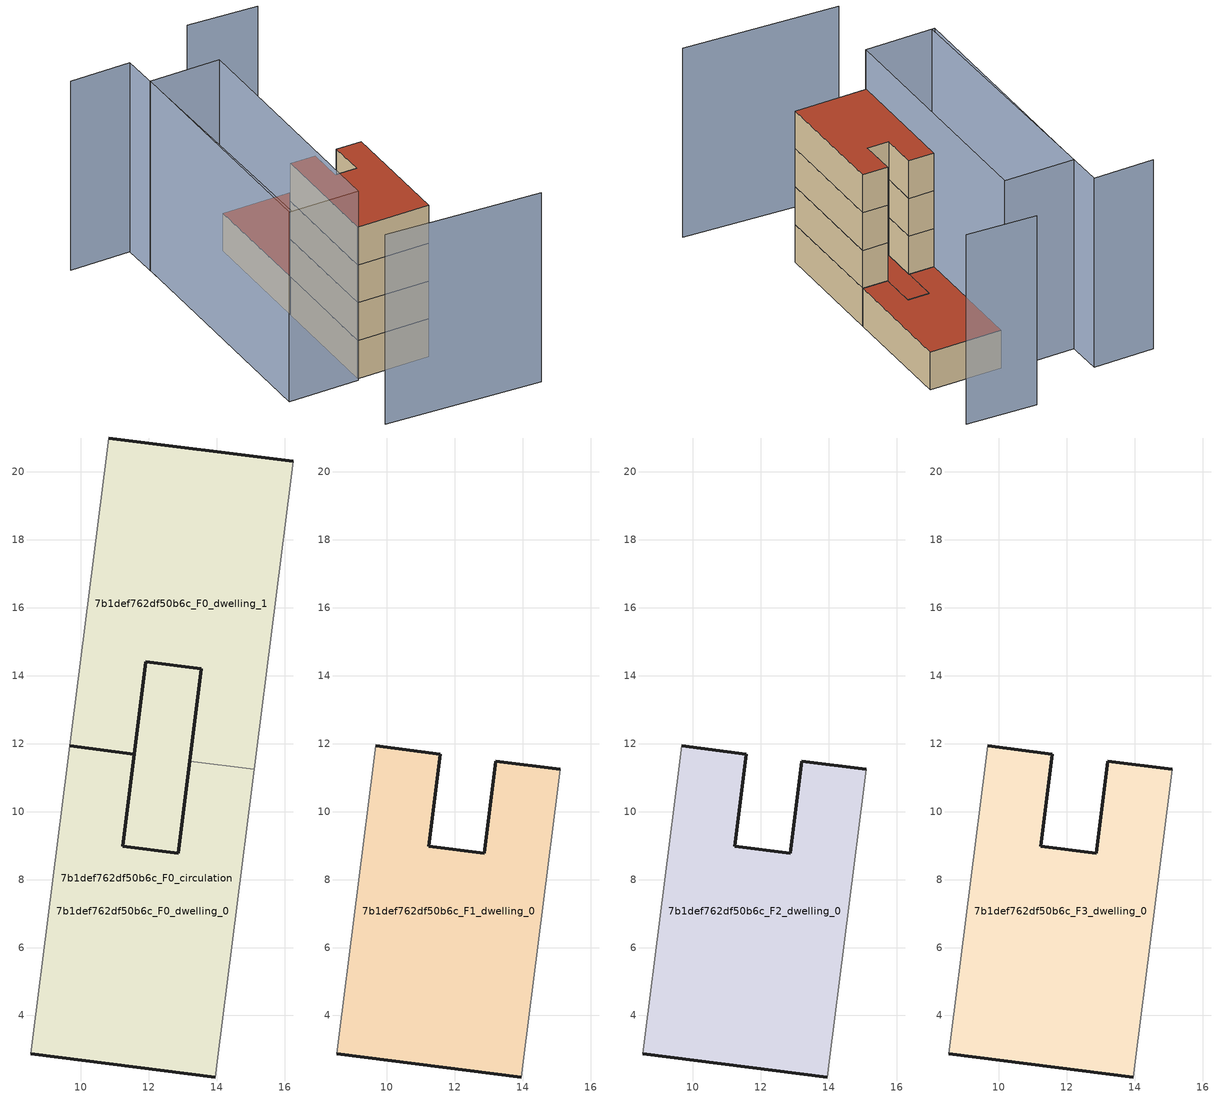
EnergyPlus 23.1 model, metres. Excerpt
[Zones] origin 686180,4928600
7b1def762df50b6c_F0_dwelling_0
 floor ground (EU_floor_Construction): 15.11,11.25 13.96,2.19 8.53,2.88 9.67,11.93 11.57,11.69 11.23,8.98 12.86,8.77 13.2,11.49 z0; 13.55,14.21 13.2,11.49 12.86,8.77 11.23,8.98 11.92,14.41 z0
 wall outside (EU_wall_Construction): 13.2,11.49 12.86,8.77 11.23,8.98 11.57,11.69 9.67,11.93 / 8.53,2.88 13.96,2.19 z0:3
 wall adiabatic (EU_wall_Construction): 13.96,2.19 15.11,11.25 / 9.67,11.93 8.53,2.88 z0:3
 wall to 7b1def762df50b6c_F0_dwelling_1 (EU_wall_Construction): 15.11,11.25 13.2,11.49 z0:3
 roof outside (EU_floor_Construction): 12.86,8.77 13.2,11.49 13.55,14.21 11.92,14.41 11.23,8.98 z3
7b1def762df50b6c_F0_dwelling_1
 floor ground (EU_floor_Construction): 13.55,14.21 13.2,11.49 12.86,8.77 11.23,8.98 11.92,14.41 13.12,14.26 z0; 16.25,20.31 15.11,11.25 13.2,11.49 13.55,14.21 13.12,14.26 11.92,14.41 11.57,11.69 9.67,11.93 10.81,20.99 z0
 wall outside (EU_wall_Construction): 16.25,20.31 10.81,20.99 / 9.67,11.93 11.57,11.69 11.92,14.41 13.55,14.21 13.2,11.49 z0:3
 wall adiabatic (EU_wall_Construction): 10.81,20.99 9.67,11.93 / 15.11,11.25 16.25,20.31 z0:3
 roof outside (EU_roof_Construction): 12.86,8.77 13.2,11.49 13.55,14.21 13.12,14.26 11.92,14.41 11.23,8.98 z3; 15.11,11.25 16.25,20.31 10.81,20.99 9.67,11.93 11.57,11.69 11.92,14.41 13.12,14.26 13.55,14.21 13.2,11.49 z3
7b1def762df50b6c_F0_circulation
 floor ground (EU_floor_Construction): 15.11,11.25 13.96,2.19 8.53,2.88 9.67,11.93 11.57,11.69 11.23,8.98 12.86,8.77 13.2,11.49 z0; 13.55,14.21 13.2,11.49 12.86,8.77 11.23,8.98 11.92,14.41 13.12,14.26 z0; 16.25,20.31 15.11,11.25 13.2,11.49 13.55,14.21 13.16,14.25 11.92,14.41 11.57,11.69 9.67,11.93 10.81,20.99 z0
 wall outside (EU_wall_Construction): 13.55,14.21 11.92,14.41 11.23,8.98 12.86,8.77 13.55,14.21 z0:3
 roof outside (EU_roof_Construction): 12.86,8.77 13.2,11.49 13.55,14.21 13.12,14.26 11.92,14.41 11.23,8.98 z3; 13.96,2.19 15.11,11.25 13.2,11.49 12.86,8.77 11.23,8.98 11.57,11.69 9.67,11.93 8.53,2.88 z3; 15.11,11.25 16.25,20.31 10.81,20.99 9.67,11.93 11.57,11.69 11.92,14.41 13.16,14.25 13.55,14.21 13.2,11.49 z3
7b1def762df50b6c_F1_dwelling_0
 floor to 7b1def762df50b6c_F0_dwelling_0 (EU_floor_Construction): 15.11,11.25 13.96,2.19 8.53,2.88 9.67,11.93 11.57,11.69 11.23,8.98 12.86,8.77 13.2,11.49 z3
 wall outside (EU_wall_Construction): 15.11,11.25 13.2,11.49 12.86,8.77 11.23,8.98 11.57,11.69 9.67,11.93 / 8.53,2.88 13.96,2.19 z3:6
 wall adiabatic (EU_wall_Construction): 13.96,2.19 15.11,11.25 / 9.67,11.93 8.53,2.88 z3:6
7b1def762df50b6c_F2_dwelling_0
 floor to 7b1def762df50b6c_F1_dwelling_0 (EU_floor_Construction): 15.11,11.25 13.96,2.19 8.53,2.88 9.67,11.93 11.57,11.69 11.23,8.98 12.86,8.77 13.2,11.49 z6
 wall outside (EU_wall_Construction): 15.11,11.25 13.2,11.49 12.86,8.77 11.23,8.98 11.57,11.69 9.67,11.93 / 8.53,2.88 13.96,2.19 z6:9
 wall adiabatic (EU_wall_Construction): 13.96,2.19 15.11,11.25 / 9.67,11.93 8.53,2.88 z6:9
7b1def762df50b6c_F3_dwelling_0
 floor to 7b1def762df50b6c_F2_dwelling_0 (EU_floor_Construction): 15.11,11.25 13.96,2.19 8.53,2.88 9.67,11.93 11.57,11.69 11.23,8.98 12.86,8.77 13.2,11.49 z9
 wall outside (EU_wall_Construction): 15.11,11.25 13.2,11.49 12.86,8.77 11.23,8.98 11.57,11.69 9.67,11.93 / 8.53,2.88 13.96,2.19 z9:12
 wall adiabatic (EU_wall_Construction): 13.96,2.19 15.11,11.25 / 9.67,11.93 8.53,2.88 z9:12
 roof outside (EU_roof_Construction): 13.96,2.19 15.11,11.25 13.2,11.49 12.86,8.77 11.23,8.98 11.57,11.69 9.67,11.93 8.53,2.88 z12
shading: 6.61,-2.75 18.13,-4.79 / 1.24,25.14 5.8,24.63 / 5.8,24.63 3.4,3.34 / 16.87,25.13 11.64,26.05 / 10.77,21.31 8.42,2.67 / 8.42,2.67 3.14,3.33 / 3.14,3.33 5.5,21.97 / 5.5,21.97 10.77,21.31 z0:15
[Building]
EU S2 Campaign: North Axis=0; Terrain=City; Solar Distribution=FullExterior
[Site:Location]
Bologna: Latitude=44.5; Longitude=11.25; Time Zone=1; Elevation=37
[SizingPeriod:WeatherFileDays]
AnnualSizingPeriod: Begin Month=1; Begin Day of Month=1; End Month=12; End Day of Month=31; Day of Week for Start Day=Monday; Use Weather File Daylight Saving Period=No; Use Weather File Rain and Snow Indicators=No
[MATERIAL]
EU_InternalMass_Material: Roughness=MediumRough; Thickness=0.1; Conductivity=1; Density=1800; Specific Heat=900; Thermal Absorptance=0.9; Solar Absorptance=0.7; Visible Absorptance=0.7
[MATERIAL:NOMASS] Roughness=MediumRough; Thermal Absorptance=0.9; Solar Absorptance=0.7; Visible Absorptance=0.7
Name | Thermal Resistance
EU_wall_NoMass | 0.937881
EU_roof_NoMass | 0.548572
EU_floor_NoMass | 0.71348
[CONSTRUCTION]
EU_wall_Construction: EU_wall_NoMass
EU_roof_Construction: EU_roof_NoMass
EU_floor_Construction: EU_floor_NoMass
EU_InternalMass_Construction: EU_InternalMass_Material
[ZONE] Type=1; Multiplier=1; Ceiling Height=autocalculate; Floor Area=autocalculate; Part of Total Floor Area=Yes
Name | Volume
7b1def762df50b6c_F0_dwelling_0 | 163.575
7b1def762df50b6c_F1_dwelling_0; 7b1def762df50b6c_F2_dwelling_0; 7b1def762df50b6c_F3_dwelling_0 | 136.562
7b1def762df50b6c_F0_dwelling_1 | 163.578
7b1def762df50b6c_F0_circulation | 300.14
[INTERNALMASS] Construction=EU_InternalMass_Construction
Name | Zone or ZoneList | Surface Area
7b1def762df50b6c_F0_dwelling_0_EU_InternalMass | 7b1def762df50b6c_F0_dwelling_0 | 45.521
7b1def762df50b6c_F0_dwelling_1_EU_InternalMass | 7b1def762df50b6c_F0_dwelling_1 | 45.521
7b1def762df50b6c_F1_dwelling_0_EU_InternalMass | 7b1def762df50b6c_F1_dwelling_0 | 100.046
7b1def762df50b6c_F2_dwelling_0_EU_InternalMass | 7b1def762df50b6c_F2_dwelling_0 | 100.046
7b1def762df50b6c_F3_dwelling_0_EU_InternalMass | 7b1def762df50b6c_F3_dwelling_0 | 100.046
[OTHEREQUIPMENT] Fuel Type=Electricity; Design Level Calculation Method=Watts/Area; Power per Zone Floor Area=1; Fraction Latent=0; Fraction Radiant=0; Fraction Lost=0; Carbon Dioxide Generation Rate=0; EndUse Subcategory=EU_Step8_InternalGains
Name | Zone or ZoneList or Space or SpaceList | Schedule
EU_Step8_InternalGain_7b1def762df50b6c_F0_dwelling_0_f000 | 7b1def762df50b6c_F0_dwelling_0 | EU_Step8_GainSchedule_7b1def762df50b6c_F0_dwelling_0_f000
EU_Step8_InternalGain_7b1def762df50b6c_F0_dwelling_1_f000 | 7b1def762df50b6c_F0_dwelling_1 | EU_Step8_GainSchedule_7b1def762df50b6c_F0_dwelling_1_f000
EU_Step8_InternalGain_7b1def762df50b6c_F1_dwelling_0_f000 | 7b1def762df50b6c_F1_dwelling_0 | EU_Step8_GainSchedule_7b1def762df50b6c_F1_dwelling_0_f000
EU_Step8_InternalGain_7b1def762df50b6c_F2_dwelling_0_f000 | 7b1def762df50b6c_F2_dwelling_0 | EU_Step8_GainSchedule_7b1def762df50b6c_F2_dwelling_0_f000
EU_Step8_InternalGain_7b1def762df50b6c_F3_dwelling_0_f000 | 7b1def762df50b6c_F3_dwelling_0 | EU_Step8_GainSchedule_7b1def762df50b6c_F3_dwelling_0_f000
[ZONEINFILTRATION:DESIGNFLOWRATE]
EU_Circulation_Infiltration_7b1def762df50b6c_F0_circulation: Zone or ZoneList or Space or SpaceList=7b1def762df50b6c_F0_circulation; Schedule=EU_AlwaysOn; Design Flow Rate Calculation Method=Flow/Area; Flow Rate per Floor Area=0.0005; Constant Term Coefficient=1; Temperature Term Coefficient=0; Velocity Term Coefficient=0; Velocity Squared Term Coefficient=0
[ZONEVENTILATION:DESIGNFLOWRATE] Schedule=EU_AlwaysOn; Design Flow Rate Calculation Method=AirChanges/Hour; Air Changes per Hour=0.687892; Ventilation Type=Natural; Fan Pressure Rise=0; Fan Total Efficiency=1; Constant Term Coefficient=1; Temperature Term Coefficient=0; Velocity Term Coefficient=0; Velocity Squared Term Coefficient=0; Minimum Indoor Temperature=-100; Maximum Indoor Temperature=100; Delta Temperature=-100; Minimum Outdoor Temperature=-100; Maximum Outdoor Temperature=100; Maximum Wind Speed=40
Name | Zone or ZoneList or Space or SpaceList
EU_ConstantAir_7b1def762df50b6c_F0_dwelling_0 | 7b1def762df50b6c_F0_dwelling_0
EU_ConstantAir_7b1def762df50b6c_F0_dwelling_1 | 7b1def762df50b6c_F0_dwelling_1
EU_ConstantAir_7b1def762df50b6c_F1_dwelling_0 | 7b1def762df50b6c_F1_dwelling_0
EU_ConstantAir_7b1def762df50b6c_F2_dwelling_0 | 7b1def762df50b6c_F2_dwelling_0
EU_ConstantAir_7b1def762df50b6c_F3_dwelling_0 | 7b1def762df50b6c_F3_dwelling_0
[HVACTEMPLATE:THERMOSTAT] Constant Heating Setpoint=20; Constant Cooling Setpoint=50
EU_HeatOnly_7b1def762df50b6c_F0_dwelling_0; EU_HeatOnly_7b1def762df50b6c_F0_dwelling_1; EU_HeatOnly_7b1def762df50b6c_F1_dwelling_0; EU_HeatOnly_7b1def762df50b6c_F2_dwelling_0; EU_HeatOnly_7b1def762df50b6c_F3_dwelling_0
[HVACTEMPLATE:ZONE:IDEALLOADSAIRSYSTEM] System Availability Schedule=EU_AlwaysOn; Maximum Heating Supply Air Temperature=50; Minimum Cooling Supply Air Temperature=13; Maximum Heating Supply Air Humidity Ratio=0.0156; Minimum Cooling Supply Air Humidity Ratio=0.0077; Heating Limit=NoLimit; Cooling Limit=NoLimit; Heating Availability Schedule=EU_AlwaysOn; Cooling Availability Schedule=EU_CoolingOff; Dehumidification Control Type=ConstantSensibleHeatRatio; Cooling Sensible Heat Ratio=0.7; Dehumidification Setpoint=60; Humidification Control Type=None; Humidification Setpoint=30; Outdoor Air Method=None; Outdoor Air Flow Rate per Person=0.00944; Outdoor Air Flow Rate per Zone Floor Area=0; Outdoor Air Flow Rate per Zone=0; Demand Controlled Ventilation Type=None; Outdoor Air Economizer Type=NoEconomizer; Heat Recovery Type=None; Sensible Heat Recovery Effectiveness=0.7; Latent Heat Recovery Effectiveness=0.65
Name | Template Thermostat
7b1def762df50b6c_F0_dwelling_0 | EU_HeatOnly_7b1def762df50b6c_F0_dwelling_0
7b1def762df50b6c_F0_dwelling_1 | EU_HeatOnly_7b1def762df50b6c_F0_dwelling_1
7b1def762df50b6c_F1_dwelling_0 | EU_HeatOnly_7b1def762df50b6c_F1_dwelling_0
7b1def762df50b6c_F2_dwelling_0 | EU_HeatOnly_7b1def762df50b6c_F2_dwelling_0
7b1def762df50b6c_F3_dwelling_0 | EU_HeatOnly_7b1def762df50b6c_F3_dwelling_0
[SIZING:ZONE] Zone Cooling Design Supply Air Temperature Input Method=SupplyAirTemperature; Zone Cooling Design Supply Air Temperature=13; Zone Heating Design Supply Air Temperature Input Method=SupplyAirTemperature; Zone Heating Design Supply Air Temperature=50; Zone Cooling Design Supply Air Humidity Ratio=0.008; Zone Heating Design Supply Air Humidity Ratio=0.008; Cooling Design Air Flow Method=DesignDay; Cooling Design Air Flow Rate=0; Cooling Minimum Air Flow per Zone Floor Area=0.000762; Cooling Minimum Air Flow=0; Cooling Minimum Air Flow Fraction=0.2; Heating Design Air Flow Method=DesignDay; Heating Design Air Flow Rate=0; Heating Maximum Air Flow per Zone Floor Area=0.002032; Heating Maximum Air Flow=0.141576; Heating Maximum Air Flow Fraction=0.3; Account for Dedicated Outdoor Air System=No; Dedicated Outdoor Air System Control Strategy=NeutralSupplyAir; Dedicated Outdoor Air Low Setpoint Temperature for Design=autosize; Dedicated Outdoor Air High Setpoint Temperature for Design=autosize; Zone Load Sizing Method=Sensible Load Only No Latent Load; Zone Latent Cooling Design Supply Air Humidity Ratio Input Method=HumidityRatioDifference; Zone Cooling Design Supply Air Humidity Ratio Difference=0.005; Zone Latent Heating Design Supply Air Humidity Ratio Input Method=HumidityRatioDifference; Zone Humidification Design Supply Air Humidity Ratio Difference=0.005
7b1def762df50b6c_F0_dwelling_0; 7b1def762df50b6c_F0_dwelling_1; 7b1def762df50b6c_F1_dwelling_0; 7b1def762df50b6c_F2_dwelling_0; 7b1def762df50b6c_F3_dwelling_0
[SCHEDULE:CONSTANT]
Name | Hourly Value
EU_AlwaysOn | 1
EU_CoolingOff | 0
[SCHEDULE:FILE] Column Number=1; Rows to Skip at Top=0; Number of Hours of Data=8760; Column Separator=Comma; Interpolate to Timestep=No; Minutes per Item=60; Adjust Schedule for Daylight Savings=Yes
Name | File
EU_Step8_GainSchedule_7b1def762df50b6c_F0_dwelling_0_f000 | ../../schedules/7b1def762df50b6c/7b1def762df50b6c_F0_dwelling_0_f000_gain.csv
EU_Step8_GainSchedule_7b1def762df50b6c_F0_dwelling_1_f000 | ../../schedules/7b1def762df50b6c/7b1def762df50b6c_F0_dwelling_1_f000_gain.csv
EU_Step8_GainSchedule_7b1def762df50b6c_F1_dwelling_0_f000 | ../../schedules/7b1def762df50b6c/7b1def762df50b6c_F1_dwelling_0_f000_gain.csv
EU_Step8_GainSchedule_7b1def762df50b6c_F2_dwelling_0_f000 | ../../schedules/7b1def762df50b6c/7b1def762df50b6c_F2_dwelling_0_f000_gain.csv
EU_Step8_GainSchedule_7b1def762df50b6c_F3_dwelling_0_f000 | ../../schedules/7b1def762df50b6c/7b1def762df50b6c_F3_dwelling_0_f000_gain.csv
